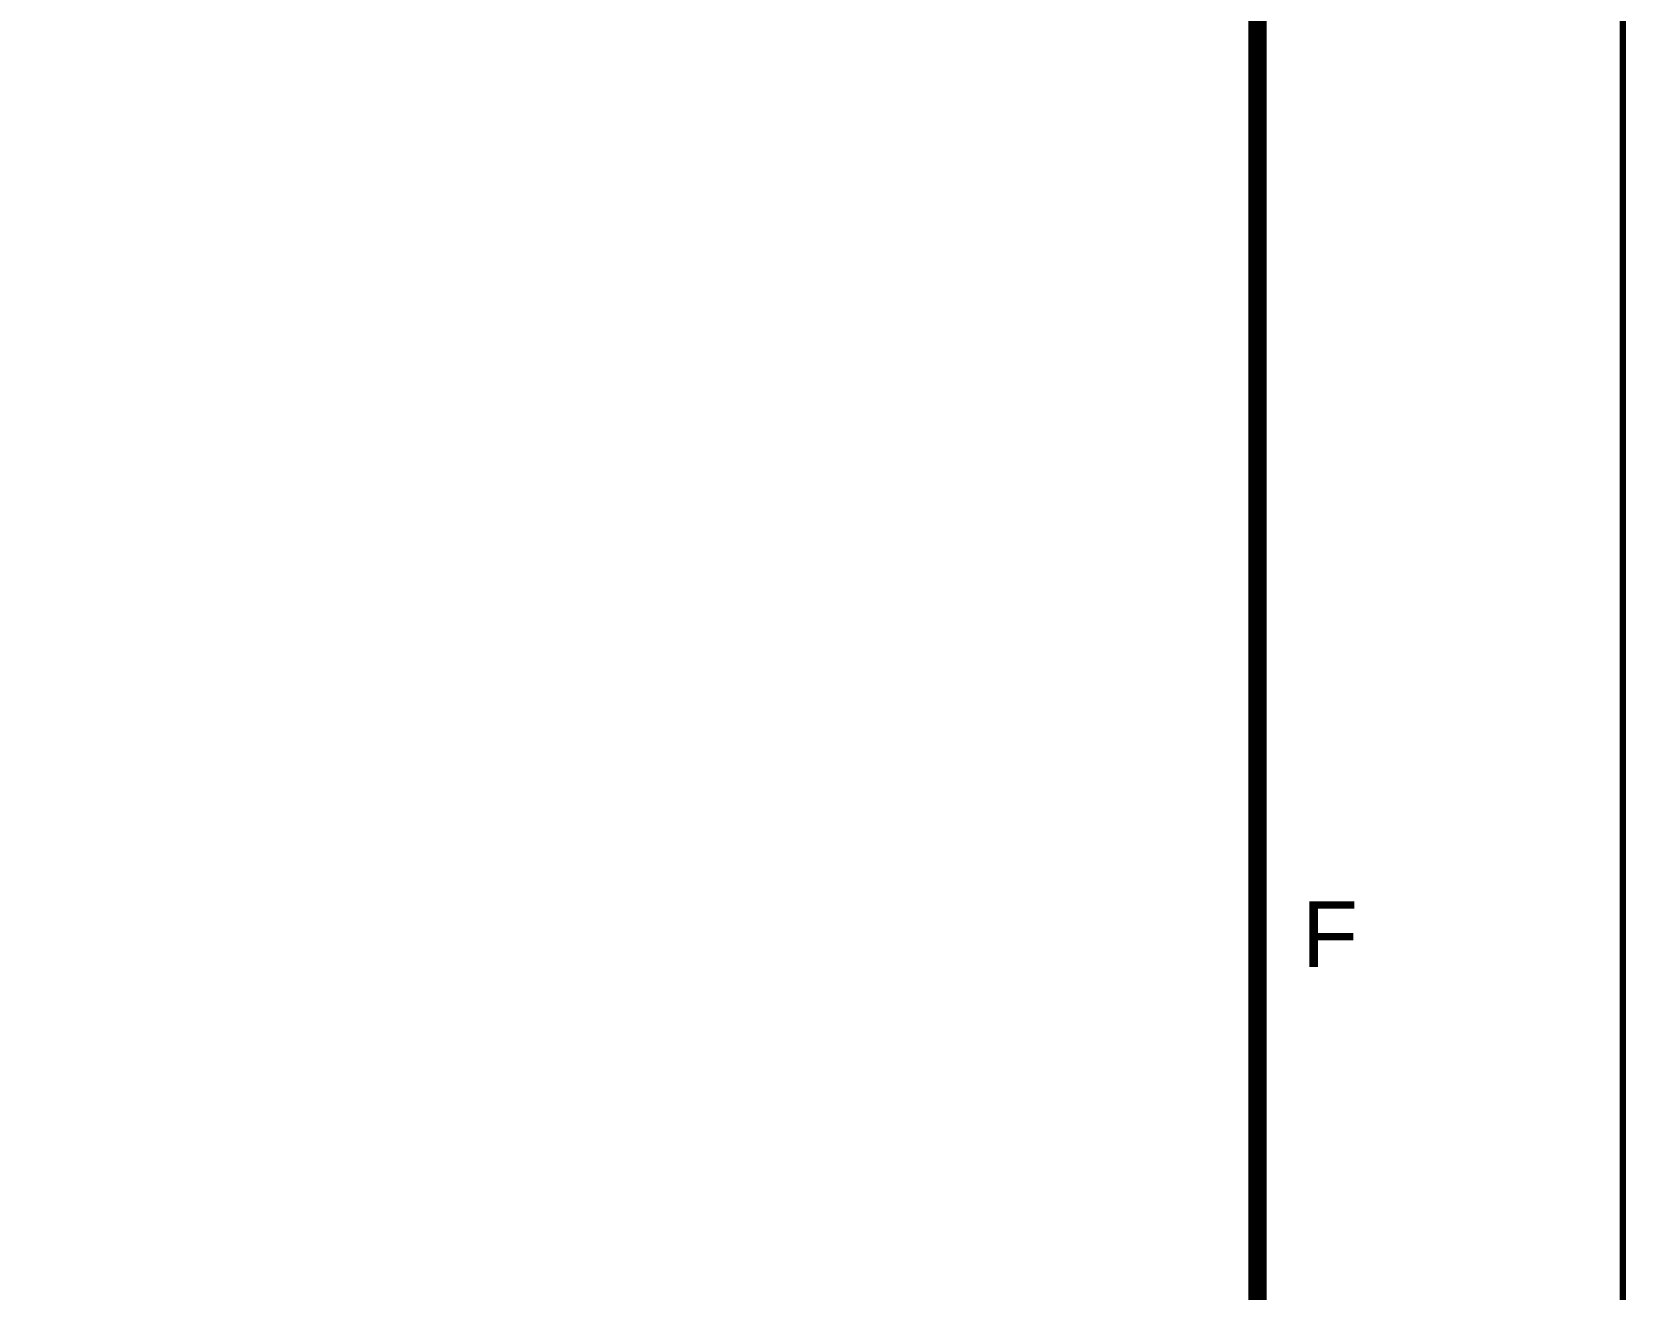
# Paper-space layout 'A000' of a CAD drawing. Header units: metres, sheet in millimetres. Extents: x -6 to 588, y -18 to 402.
# Drawn here: x 557.45 to 588.27, y 176.64 to 200.95 of the extents above; entities that cross this region are included whole.
import ezdxf
from ezdxf.enums import TextEntityAlignment as Align

# ---------------------------------------------------------------- set-up
doc = ezdxf.new("R2010")
doc.units = ezdxf.units.M
doc.header["$MEASUREMENT"] = 0
doc.layers.add('G-ANNO-NPLT', color=210, linetype='Continuous', plot=False)
doc.layers.add('G-ANNO-TEXT', color=3, linetype='Continuous')
doc.layers.add('G-ANNO-TTLB', color=3, linetype='Continuous')
doc.styles.add('ARIAL', font='arial.ttf')

# ---------------------------------------------------------------- blocks, each defined once
blk = doc.blocks.new('A1_GRID_LAYOUT')
at = {"layer": 'G-ANNO-NPLT', "const_width": 0.18}
blk.add_lwpolyline([(841, 0), (841, 594)], dxfattribs=at)
at = {"layer": 'G-ANNO-TTLB', "const_width": 0.5, "flags": 128}
blk.add_lwpolyline([(25, 584), (25, 10), (831, 10), (831, 584)], close=True, dxfattribs=at)
at = {"layer": 'G-ANNO-TEXT', "style": 'ARIAL'}
blk.add_text('F', height=1.8, dxfattribs=at).set_placement((832.983, 285), align=Align.MIDDLE_CENTER)

psp = doc.layouts.new('A000')

# ---------------------------------------------------------------- block references
at = {"xscale": 0.7063020214030911, "yscale": 0.7063020214030911, "zscale": 0.7063020214030911}
psp.add_blockref('A1_GRID_LAYOUT', (-5.794, -17.793), dxfattribs=at)

doc.saveas('drawing.dxf')
